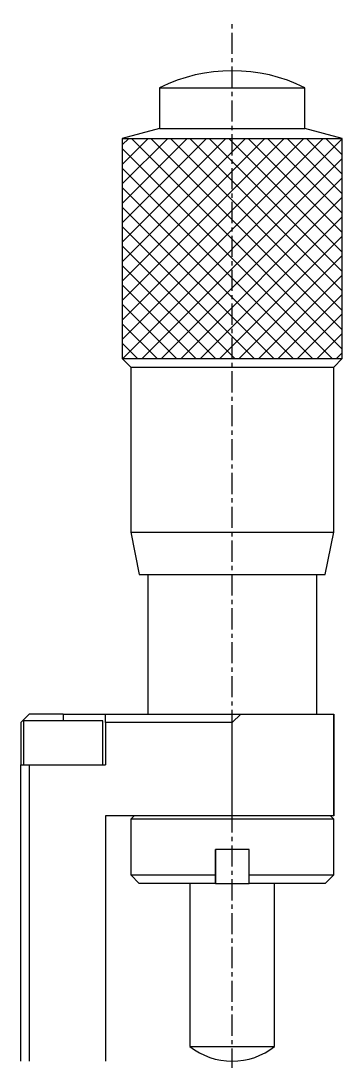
# Model space of a CAD drawing. Extents: x 32 to 301, y 48 to 360.
# Drawn here: x 179 to 198, y 161.4 to 222.8 of the extents above; entities that cross this region are included whole.
import ezdxf

# ---------------------------------------------------------------- set-up
doc = ezdxf.new("R2010")
doc.units = 0
doc.linetypes.add('CENTER', pattern=[2, 1.25, -0.25, 0.25, -0.25])
doc.layers.get('0').update_dxf_attribs({"linetype": 'CONTINUOUS'})

# ---------------------------------------------------------------- blocks, each defined once
blk = doc.blocks.new('*X15')
at = {"color": 0, "linetype": 'CONTINUOUS'}
for p, q in [((184.964, 204.007), (196.839, 215.882)), ((184.964, 205.156), (195.69, 215.882)), ((184.964, 206.305), (194.541, 215.882)), ((184.964, 207.455), (193.392, 215.882)), ((184.964, 208.604), (192.243, 215.882)), ((184.964, 209.753), (191.094, 215.882)), ((184.964, 210.902), (189.944, 215.882)), ((184.964, 212.051), (188.795, 215.882)), ((184.964, 213.2), (187.646, 215.882)), ((184.964, 214.349), (186.497, 215.882)), ((184.964, 215.498), (185.348, 215.882)), ((184.988, 202.882), (197.964, 215.858)), ((197.964, 203.43), (185.511, 215.882)), ((197.964, 204.579), (186.66, 215.882)), ((197.964, 205.728), (187.809, 215.882)), ((197.964, 206.877), (188.958, 215.882)), ((197.964, 208.026), (190.107, 215.882)), ((197.964, 209.175), (191.256, 215.882)), ((197.964, 210.324), (192.405, 215.882)), ((197.964, 211.473), (193.554, 215.882)), ((197.964, 212.622), (194.703, 215.882)), ((197.964, 213.771), (195.852, 215.882)), ((197.964, 214.92), (197.001, 215.882)), ((197.362, 202.882), (184.964, 215.281)), ((186.137, 202.882), (197.964, 214.709)), ((196.213, 202.882), (184.964, 214.132)), ((187.286, 202.882), (197.964, 213.56)), ((195.064, 202.882), (184.964, 212.983)), ((188.435, 202.882), (197.964, 212.411)), ((193.915, 202.882), (184.964, 211.834)), ((189.584, 202.882), (197.964, 211.262)), ((192.766, 202.882), (184.964, 210.685)), ((190.733, 202.882), (197.964, 210.113)), ((191.617, 202.882), (184.964, 209.536)), ((191.882, 202.882), (197.964, 208.964)), ((190.468, 202.882), (184.964, 208.386)), ((193.031, 202.882), (197.964, 207.815)), ((189.319, 202.882), (184.964, 207.237)), ((194.18, 202.882), (197.964, 206.666)), ((188.17, 202.882), (184.964, 206.088)), ((195.329, 202.882), (197.964, 205.517)), ((187.021, 202.882), (184.964, 204.939)), ((196.478, 202.882), (197.964, 204.368)), ((185.871, 202.882), (184.964, 203.79)), ((197.627, 202.882), (197.964, 203.219))]:
    blk.add_line(p, q, dxfattribs=at)

msp = doc.modelspace()

# ---------------------------------------------------------------- linework, layer by layer
at = {"color": 1, "linetype": 'CENTER'}
msp.add_line((191.464, 160.882), (191.464, 222.832), dxfattribs=at)
at = {"color": 7, "linetype": 'CONTINUOUS'}
for p, q in [((187.164, 218.882), (195.764, 218.882)), ((187.164, 218.882), (187.164, 216.472)), ((195.764, 216.472), (195.764, 218.882)), ((187.164, 216.472), (184.964, 215.882)), ((187.164, 216.472), (195.764, 216.472)), ((197.964, 215.882), (195.764, 216.472)), ((184.964, 202.882), (185.464, 202.382)), ((197.464, 202.382), (197.964, 202.882)), ((185.464, 202.382), (185.464, 192.632)), ((185.464, 202.382), (197.464, 202.382)), ((197.464, 192.632), (197.464, 202.382)), ((185.464, 192.632), (197.464, 192.632)), ((185.464, 192.632), (185.964, 190.132)), ((196.964, 190.132), (197.464, 192.632)), ((185.964, 190.132), (196.964, 190.132)), ((186.464, 190.132), (186.464, 181.882)), ((196.464, 181.882), (196.464, 190.132)), ((179.464, 181.882), (178.964, 181.382)), ((178.964, 181.382), (178.964, 178.882)), ((179.114, 181.482), (179.114, 178.882)), ((181.464, 181.482), (179.114, 181.482)), ((181.464, 181.882), (179.464, 181.882)), ((181.464, 181.882), (183.964, 181.882)), ((183.814, 181.482), (181.464, 181.482)), ((183.814, 178.882), (183.814, 181.482)), ((183.964, 181.882), (191.964, 181.882)), ((183.964, 181.382), (183.964, 181.882)), ((191.463, 181.382), (183.964, 181.382)), ((183.964, 181.382), (183.964, 178.882)), ((191.463, 175.882), (191.463, 181.382)), ((191.964, 181.882), (191.463, 181.382)), ((191.964, 181.882), (197.464, 181.882)), ((197.464, 175.882), (197.464, 181.882)), ((197.464, 181.882), (197.464, 175.882)), ((197.464, 181.882), (197.464, 181.882)), ((178.964, 161.382), (178.964, 178.882)), ((178.964, 178.882), (179.464, 178.882)), ((179.464, 178.882), (179.464, 161.382)), ((179.464, 178.882), (183.964, 178.882)), ((183.964, 175.882), (183.964, 161.382)), ((183.964, 175.882), (183.964, 161.382)), ((191.463, 175.882), (183.964, 175.882)), ((185.664, 175.882), (185.464, 175.682)), ((197.464, 175.882), (191.463, 175.882)), ((197.464, 175.682), (197.264, 175.882)), ((197.464, 175.882), (197.464, 175.882)), ((197.464, 175.682), (185.464, 175.682)), ((185.464, 175.682), (185.464, 172.382)), ((197.464, 172.382), (197.464, 175.682)), ((190.464, 173.882), (190.464, 172.382)), ((192.464, 173.882), (190.464, 173.882)), ((192.464, 172.382), (192.464, 173.882)), ((185.464, 172.382), (190.464, 172.382)), ((185.464, 172.382), (185.964, 171.882)), ((190.464, 172.382), (190.464, 171.882)), ((192.464, 172.382), (197.464, 172.382)), ((192.464, 171.882), (192.464, 172.382)), ((196.964, 171.882), (197.464, 172.382)), ((190.464, 171.882), (185.964, 171.882)), ((188.964, 171.882), (188.964, 162.26)), ((190.464, 171.882), (192.464, 171.882)), ((196.964, 171.882), (192.464, 171.882)), ((193.964, 162.26), (193.964, 171.882)), ((188.964, 162.26), (193.964, 162.26))]:
    msp.add_line(p, q, dxfattribs=at)
at = {"color": 3, "linetype": 'CONTINUOUS'}
for p, q in [((184.964, 215.882), (197.964, 215.882)), ((184.964, 215.882), (184.964, 202.882)), ((197.964, 202.882), (197.964, 215.882)), ((184.964, 202.882), (197.964, 202.882)), ((181.464, 181.882), (181.464, 181.482)), ((190.464, 171.882), (190.464, 173.882))]:
    msp.add_line(p, q, dxfattribs=at)
at = {"color": 7, "linetype": 'CONTINUOUS'}
for centre, radius, start, end in [((191.464, 210.137), 9.745, 63.81621, 116.18379), ((191.464, 165.382), 4, 231.31781, 270), ((191.464, 165.382), 4, 270, 308.68219)]:
    msp.add_arc(centre, radius, start, end, dxfattribs=at)

# ---------------------------------------------------------------- block references
at = {"color": 3, "linetype": 'CONTINUOUS'}
msp.add_blockref('*X15', (0, 0), dxfattribs=at)

doc.saveas('drawing.dxf')
